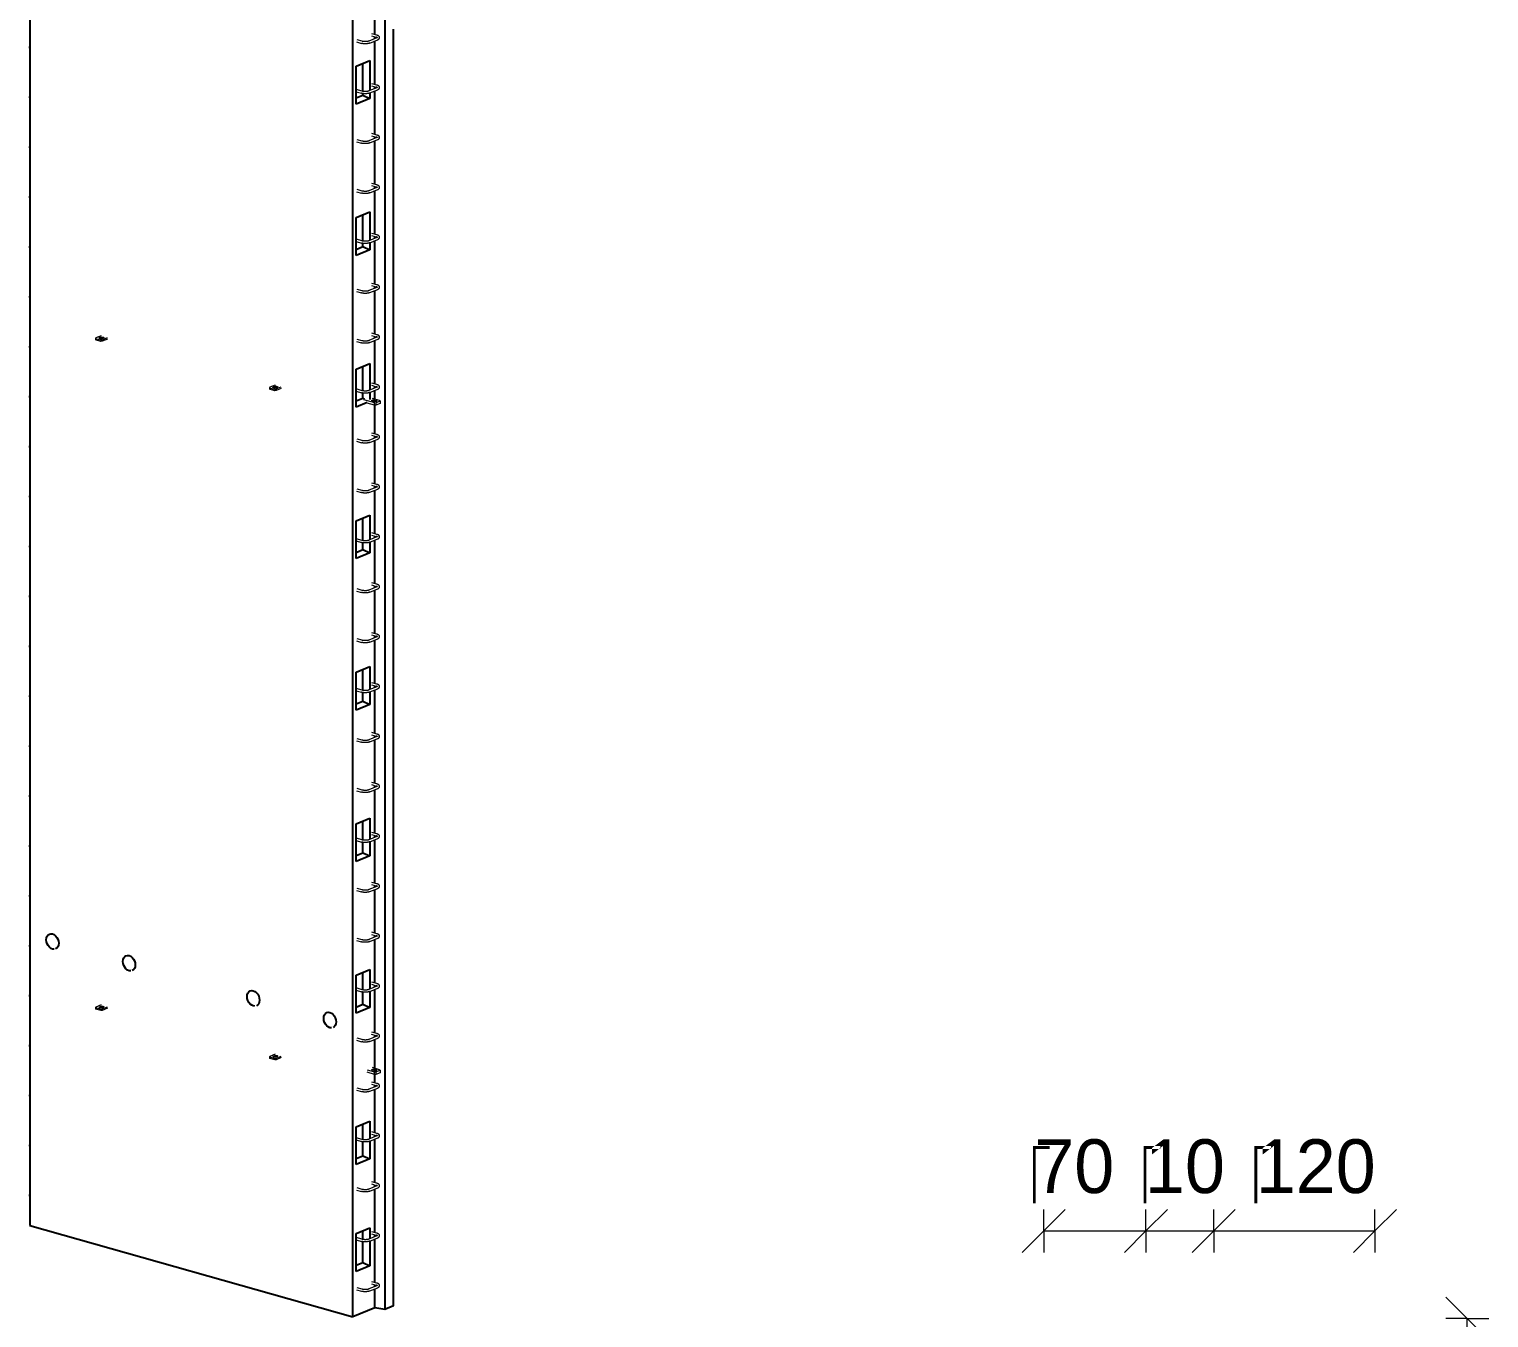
# Model space of a CAD drawing. Header units: millimetres. Extents: x -8857 to 4375, y 1067 to 18539.
# Drawn here: x -1491 to 3940, y 3569 to 8363 of the extents above; entities that cross this region are included whole.
import ezdxf

# ---------------------------------------------------------------- set-up
doc = ezdxf.new("R2010")
doc.units = ezdxf.units.MM
for name, color, linetype, lineweight in [('A-ANNO-DIMS', 211, 'Continuous', 9), ('A-ANNO-DIMS-80', 211, 'Continuous', 9), ('A-GENM', 13, 'Continuous', 18), ('A-WALL', 113, 'Continuous', 25), ('S-RBAR', 171, 'Continuous', 18)]:
    doc.layers.add(name, color=color, linetype=linetype, lineweight=lineweight)
doc.styles.add('Nirmala UI Semilight_3', font='NirmalaS.ttf', dxfattribs={"height": 200})
doc.dimstyles.new('Arrow_Filled_-_2_5_NI_UI_3', dxfattribs={"dimscale": 304.8, "dimtxt": 209.472789, "dimasz": 0.524934, "dimexe": 0.262467, "dimexo": 0.0625, "dimgap": 0.262467, "dimtad": 1, "dimdec": 4, "dimzin": 0, "dimdsep": 46, "dimtxsty": 'Nirmala UI Semilight_3', "dimblk1": 'OBLIQUE', "dimblk2": 'OBLIQUE', "dimsah": 1, "dimcen": 0.09, "dimazin": 0, "dimtfac": 1, "dimtdec": 4, "dimtix": 1, "dimtmove": 2, "dimatfit": 3, "dimfxl": 0.262467, "dimfxlon": 1, "dimtvp": 1, "dimtolj": 1, "dimtzin": 0, "dimarcsym": 2})
doc.dimstyles.new('Arrow_Filled_-_2_5_NI_UI_4', dxfattribs={"dimscale": 304.8, "dimtxt": 209.472789, "dimasz": 0.524934, "dimexe": 0.262467, "dimexo": 0.0625, "dimgap": 0.262467, "dimtad": 1, "dimdec": 4, "dimzin": 0, "dimdsep": 46, "dimtxsty": 'Nirmala UI Semilight_3', "dimblk1": 'OBLIQUE', "dimblk2": 'OBLIQUE', "dimsah": 1, "dimcen": 0.09, "dimazin": 0, "dimtfac": 1, "dimtdec": 4, "dimtix": 1, "dimtmove": 0, "dimatfit": 3, "dimfxl": 0.262467, "dimfxlon": 1, "dimtvp": 1, "dimtolj": 1, "dimtzin": 0, "dimarcsym": 2})

# ---------------------------------------------------------------- blocks, each defined once
blk = doc.blocks.new('Rebar Bar - Part 3166313199-431004-3D Ortho')
at = {"layer": 'S-RBAR'}
for p, q in [((3112, 12055.2), (3093.9, 12060.3)), ((3091.7, 12052.6), (3109.9, 12047.5))]:
    blk.add_line(p, q, dxfattribs=at)
blk = doc.blocks.new('Rebar Bar - Part 2227165887-431004-3D Ortho')
at = {"layer": 'S-RBAR'}
for points in [[(3114.3, 12045.4, 0), (3114.3, 12045.4, 0), (3114.2, 12045.5, 0), (3114.1, 12045.6, 0), (3113.9, 12045.8, 0), (3113.7, 12045.9, 0), (3113.5, 12046, 0), (3113.2, 12046.2, 0), (3112.9, 12046.4, 0), (3112.6, 12046.5, 0), (3112.2, 12046.7, 0), (3111.8, 12046.9, 0), (3111.3, 12047, 0), (3110.9, 12047.2, 0), (3110.4, 12047.3, 0), (3109.9, 12047.5, 0)], [(3115.1, 12038, 0), (3115.7, 12038.3, 0), (3116.3, 12038.5, 0), (3116.9, 12038.8, 0), (3117.4, 12039.1, 0), (3118, 12039.5, 0), (3118.5, 12039.8, 0), (3119, 12040.2, 0), (3119.5, 12040.6, 0), (3119.9, 12041, 0), (3120.4, 12041.5, 0), (3120.8, 12042, 0), (3121.1, 12042.5, 0), (3121.5, 12043.1, 0), (3121.8, 12043.7, 0), (3122, 12044.4, 0), (3122.1, 12045.1, 0), (3122.2, 12045.9, 0), (3122.2, 12046.6, 0), (3122.1, 12047.3, 0), (3121.9, 12048, 0), (3121.6, 12048.7, 0), (3121.3, 12049.3, 0), (3121, 12049.9, 0), (3120.6, 12050.4, 0), (3120.2, 12050.9, 0), (3119.7, 12051.3, 0), (3119.3, 12051.7, 0), (3118.8, 12052.1, 0), (3118.3, 12052.5, 0), (3117.8, 12052.8, 0), (3117.2, 12053.1, 0), (3116.7, 12053.4, 0), (3116.1, 12053.7, 0), (3115.5, 12054, 0), (3114.9, 12054.2, 0), (3114.2, 12054.5, 0), (3113.6, 12054.7, 0), (3112.9, 12054.9, 0), (3112.2, 12055.1, 0), (3112, 12055.2, 0)], [(3114.4, 12046.8, 0), (3114.3, 12046.8, 0), (3114.3, 12046.7, 0), (3114.2, 12046.6, 0), (3114.1, 12046.5, 0), (3113.9, 12046.4, 0), (3113.7, 12046.2, 0), (3113.5, 12046.1, 0), (3113.2, 12045.9, 0), (3112.9, 12045.8, 0), (3112.6, 12045.6, 0), (3112.2, 12045.4, 0), (3112.1, 12045.4, 0)]]:
    blk.add_polyline3d(points, dxfattribs=at)
blk = doc.blocks.new('Rebar Bar - Part 981547073-431004-3D Ortho')
at = {"layer": 'S-RBAR'}
for p, q in [((3112.1, 12045.4), (3082.7, 12033.3)), ((3085.8, 12025.9), (3115.1, 12038))]:
    blk.add_line(p, q, dxfattribs=at)
blk = doc.blocks.new('Rebar Bar - Part 2227165887-V1-3D Ortho')
at = {"layer": 'S-RBAR'}
for points in [[(3085.8, 12025.9, 0), (3085.2, 12025.6, 0), (3084.5, 12025.4, 0), (3083.9, 12025.2, 0), (3083.2, 12025, 0), (3082.5, 12024.8, 0), (3081.8, 12024.6, 0), (3081.1, 12024.4, 0), (3080.3, 12024.2, 0), (3079.6, 12024.1, 0), (3078.8, 12023.9, 0), (3078, 12023.8, 0), (3077.2, 12023.7, 0), (3076.4, 12023.6, 0), (3075.6, 12023.5, 0), (3074.8, 12023.4, 0), (3073.9, 12023.3, 0), (3073.1, 12023.2, 0), (3072.3, 12023.2, 0), (3071.4, 12023.1, 0), (3070.6, 12023.1, 0), (3069.7, 12023.1, 0), (3068.8, 12023.1, 0), (3068, 12023.1, 0), (3067.1, 12023.1, 0), (3066.3, 12023.1, 0), (3065.4, 12023.2, 0), (3064.6, 12023.2, 0), (3063.8, 12023.3, 0), (3062.9, 12023.4, 0), (3062.1, 12023.5, 0), (3061.3, 12023.6, 0), (3060.5, 12023.7, 0), (3059.7, 12023.8, 0), (3058.9, 12023.9, 0), (3058.1, 12024.1, 0), (3057.4, 12024.2, 0), (3056.6, 12024.4, 0), (3055.9, 12024.6, 0), (3055.2, 12024.8, 0), (3055, 12024.8, 0)], [(3082.7, 12033.3, 0), (3082.3, 12033.1, 0), (3081.9, 12032.9, 0), (3081.4, 12032.8, 0), (3080.9, 12032.6, 0), (3080.4, 12032.5, 0), (3079.8, 12032.3, 0), (3079.2, 12032.2, 0), (3078.6, 12032, 0), (3078, 12031.9, 0), (3077.4, 12031.8, 0), (3076.7, 12031.7, 0), (3076.1, 12031.6, 0), (3075.4, 12031.5, 0), (3074.7, 12031.4, 0), (3074, 12031.3, 0), (3073.3, 12031.3, 0), (3072.5, 12031.2, 0), (3071.8, 12031.2, 0), (3071.1, 12031.1, 0), (3070.3, 12031.1, 0), (3069.6, 12031.1, 0), (3068.8, 12031.1, 0), (3068.1, 12031.1, 0), (3067.4, 12031.1, 0), (3066.6, 12031.1, 0), (3065.9, 12031.2, 0), (3065.2, 12031.2, 0), (3064.4, 12031.3, 0), (3063.7, 12031.3, 0), (3063, 12031.4, 0), (3062.3, 12031.5, 0), (3061.6, 12031.6, 0), (3061, 12031.7, 0), (3060.3, 12031.8, 0), (3059.7, 12031.9, 0), (3059.1, 12032.1, 0), (3058.5, 12032.2, 0), (3057.9, 12032.3, 0), (3057.3, 12032.5, 0), (3057.2, 12032.5, 0)]]:
    blk.add_polyline3d(points, dxfattribs=at)
blk = doc.blocks.new('Rebar Bar - Part 3131074535-431004-3D Ortho')
at = {"layer": 'S-RBAR'}
for p, q in [((3036.9, 12030), (3055, 12024.8)), ((3057.2, 12032.5), (3039.1, 12037.7))]:
    blk.add_line(p, q, dxfattribs=at)
blk = doc.blocks.new('Rebar Bar - Part 3131074535-V3-3D Ortho')
at = {"layer": 'S-RBAR'}
for p, q in [((3057.2, 11475.3), (3034.9, 11481.7)), ((3034.9, 11473.4), (3055, 11467.6))]:
    blk.add_line(p, q, dxfattribs=at)
blk = doc.blocks.new('Rebar Bar - Part 3166313199-V5-3D Ortho')
at = {"layer": 'S-RBAR'}
for p, q in [((3091.5, 4623.8), (3109.9, 4618.6)), ((3112, 4626.3), (3093.9, 4631.4))]:
    blk.add_line(p, q, dxfattribs=at)
blk = doc.blocks.new('Rebar Bar - Part 2227165887-V6-3D Ortho')
at = {"layer": 'S-RBAR'}
blk.add_polyline3d([(1820.3, 12386, 0), (1819.9, 12385.5, 0), (1819.5, 12385, 0), (1819.2, 12384.4, 0), (1818.9, 12383.8, 0), (1818.7, 12383.1, 0), (1818.5, 12382.4, 0), (1818.4, 12381.6, 0), (1818.5, 12380.9, 0), (1818.6, 12380.2, 0), (1818.7, 12379.5, 0), (1819, 12378.8, 0), (1819.3, 12378.2, 0), (1819.7, 12377.6, 0), (1820, 12377.1, 0)], dxfattribs=at)
blk = doc.blocks.new('Rebar Bar - Part 2227165887-V8-3D Ortho')
at = {"layer": 'S-RBAR'}
blk.add_line((1819.7, 5134.4), (1820, 5133.9), dxfattribs=at)
blk.add_polyline3d([(1820.3, 5142.8, 0), (1819.9, 5142.3, 0), (1819.5, 5141.8, 0), (1819.2, 5141.2, 0), (1818.9, 5140.6, 0), (1818.7, 5139.9, 0), (1818.5, 5139.2, 0), (1818.4, 5138.4, 0), (1818.5, 5137.7, 0), (1818.6, 5137, 0), (1818.7, 5136.3, 0), (1819, 5135.6, 0), (1819.3, 5135, 0), (1819.7, 5134.4, 0)], dxfattribs=at)
blk = doc.blocks.new('RR spread anchor face based - RR-SA-1_4-160-V9-3D Ortho')
at = {"layer": 'A-GENM'}
for p, q in [((2086.5, 4732.5), (2066.9, 4724.4)), ((2079.8, 4725.4), (2083.6, 4727)), ((2090.1, 4717.8), (2109.6, 4725.9)), ((2066.9, 4724.4), (2065.7, 4722.5)), ((2065.7, 4722.5), (2084.9, 4717.1)), ((2065.7, 4722.5), (2065.7, 4716.9)), ((2084.9, 4711.4), (2065.7, 4716.9)), ((2084.9, 4717.1), (2090.1, 4717.8)), ((2084.9, 4717.1), (2084.9, 4711.4)), ((2090.1, 4712.2), (2084.9, 4711.4)), ((2109.2, 4720.1), (2090.1, 4712.2)), ((2090.1, 4717.8), (2090.1, 4712.2)), ((2094.4, 4723.9), (2090.6, 4722.4))]:
    blk.add_line(p, q, dxfattribs=at)
for points in [[(2090.6, 4722.4, 0), (2089.3, 4721.9, 0), (2087.6, 4721.6, 0), (2085.9, 4721.5, 0), (2084, 4721.5, 0), (2082.3, 4721.7, 0), (2080.7, 4722, 0), (2079.5, 4722.5, 0), (2078.6, 4723, 0), (2078.2, 4723.7, 0), (2078.3, 4724.3, 0), (2078.8, 4724.9, 0), (2079.8, 4725.4, 0)], [(2083.6, 4727, 0), (2085, 4727.4, 0), (2086.6, 4727.7, 0), (2088.4, 4727.8, 0), (2090.2, 4727.8, 0), (2091.9, 4727.6, 0), (2093.5, 4727.3, 0), (2094.7, 4726.8, 0), (2095.6, 4726.3, 0), (2096, 4725.7, 0), (2095.9, 4725.1, 0), (2095.4, 4724.5, 0), (2094.4, 4723.9, 0)], [(2090.1, 4722.2, 0), (2088.4, 4722.2, 0), (2086.6, 4722.1, 0), (2085, 4721.8, 0), (2084, 4721.5, 0)]]:
    blk.add_polyline3d(points, dxfattribs=at)
blk = doc.blocks.new('RR spread anchor face based - RR-SA-1_4-160-1726851-3D Ortho')
at = {"layer": 'A-GENM'}
for p, q in [((2066.9, 11484.6), (2065.7, 11482.8)), ((2065.7, 11482.8), (2084.9, 11477.3)), ((2065.7, 11482.8), (2065.7, 11477.1)), ((2084.9, 11471.7), (2065.7, 11477.1)), ((2086.5, 11492.7), (2066.9, 11484.6)), ((2079.8, 11485.7), (2083.6, 11487.3)), ((2084.9, 11477.3), (2090.1, 11478.1)), ((2084.9, 11477.3), (2084.9, 11471.7)), ((2090.1, 11472.5), (2084.9, 11471.7)), ((2090.1, 11478.1), (2109.2, 11486)), ((2109.2, 11480.4), (2090.1, 11472.5)), ((2090.1, 11478.1), (2090.1, 11472.5)), ((2094.4, 11484.2), (2090.6, 11482.6))]:
    blk.add_line(p, q, dxfattribs=at)
for points in [[(2090.6, 11482.6, 0), (2089.3, 11482.2, 0), (2087.6, 11481.9, 0), (2085.9, 11481.8, 0), (2084, 11481.8, 0), (2082.3, 11482, 0), (2080.7, 11482.3, 0), (2079.5, 11482.8, 0), (2078.6, 11483.3, 0), (2078.2, 11483.9, 0), (2078.3, 11484.5, 0), (2078.8, 11485.1, 0), (2079.8, 11485.7, 0)], [(2083.6, 11487.3, 0), (2085, 11487.7, 0), (2086.6, 11488, 0), (2088.4, 11488.1, 0), (2090.2, 11488.1, 0), (2091.9, 11487.9, 0), (2093.5, 11487.6, 0), (2094.7, 11487.1, 0), (2095.6, 11486.6, 0), (2096, 11485.9, 0), (2095.9, 11485.3, 0), (2095.4, 11484.7, 0), (2094.4, 11484.2, 0)], [(2090.1, 11482.5, 0), (2088.4, 11482.5, 0), (2086.6, 11482.3, 0), (2085, 11482, 0), (2084, 11481.8, 0)]]:
    blk.add_polyline3d(points, dxfattribs=at)
blk = doc.blocks.new('RR spread anchor face based - RR-SA-1_4-160-V10-3D Ortho')
at = {"layer": 'A-GENM'}
for p, q in [((2714.1, 11301.3), (2712.8, 11299.4)), ((2712.8, 11299.4), (2732, 11294)), ((2712.8, 11299.4), (2712.8, 11293.8)), ((2733.2, 11309.2), (2714.1, 11301.3)), ((2726.9, 11302.3), (2730.7, 11303.9)), ((2737.2, 11294.7), (2756.3, 11302.7)), ((2756.3, 11297), (2737.2, 11289.1)), ((2741.5, 11300.8), (2737.7, 11299.3)), ((2732, 11288.3), (2712.8, 11293.8)), ((2732, 11294), (2737.2, 11294.7)), ((2732, 11294), (2732, 11288.3)), ((2737.2, 11289.1), (2732, 11288.3)), ((2737.2, 11294.7), (2737.2, 11289.1))]:
    blk.add_line(p, q, dxfattribs=at)
for points in [[(2737.7, 11299.3, 0), (2736.4, 11298.8, 0), (2734.7, 11298.5, 0), (2733, 11298.4, 0), (2731.1, 11298.4, 0), (2729.4, 11298.6, 0), (2727.8, 11298.9, 0), (2726.6, 11299.4, 0), (2725.7, 11300, 0), (2725.3, 11300.6, 0), (2725.4, 11301.2, 0), (2725.9, 11301.8, 0), (2726.9, 11302.3, 0)], [(2730.7, 11303.9, 0), (2732.1, 11304.3, 0), (2733.7, 11304.6, 0), (2735.5, 11304.8, 0), (2737.3, 11304.7, 0), (2739, 11304.6, 0), (2740.6, 11304.2, 0), (2741.8, 11303.8, 0), (2742.7, 11303.2, 0), (2743.1, 11302.6, 0), (2743, 11302, 0), (2742.5, 11301.4, 0), (2741.5, 11300.8, 0)], [(2737.2, 11299.1, 0), (2735.5, 11299.1, 0), (2733.7, 11299, 0), (2732.1, 11298.7, 0), (2731.1, 11298.4, 0)]]:
    blk.add_polyline3d(points, dxfattribs=at)
blk = doc.blocks.new('RR spread anchor face based - RR-SA-2_5-200-V12-3D Ortho')
at = {"layer": 'A-GENM'}
for p, q in [((3061.9, 6985.4), (3103.3, 6973.6)), ((3103.3, 6964.2), (3076.3, 6971.9)), ((3122.4, 6981.6), (3095.4, 6989.2)), ((3100.3, 6978), (3095.7, 6979.4)), ((3103.3, 6973.6), (3108.7, 6973.2)), ((3103.3, 6964.2), (3103.3, 6973.6)), ((3108.7, 6963.8), (3103.3, 6964.2)), ((3104.6, 6983), (3109.2, 6981.7)), ((3108.7, 6973.2), (3124.6, 6979.8)), ((3108.7, 6973.2), (3108.7, 6963.8)), ((3124.6, 6970.4), (3108.7, 6963.8)), ((3124.6, 6979.8), (3122.4, 6981.6)), ((3124.6, 6979.8), (3124.6, 6970.4))]:
    blk.add_line(p, q, dxfattribs=at)
for points in [[(3095.7, 6979.4, 0), (3094.4, 6979.8, 0), (3093.6, 6980.4, 0), (3093.1, 6981, 0), (3093.2, 6981.6, 0), (3093.8, 6982.2, 0), (3094.7, 6982.7, 0), (3096.1, 6983.2, 0), (3097.7, 6983.4, 0), (3099.5, 6983.6, 0), (3101.3, 6983.6, 0), (3103, 6983.4, 0), (3104.6, 6983, 0)], [(3109.2, 6981.7, 0), (3110.4, 6981.3, 0), (3111.3, 6980.7, 0), (3111.7, 6980.1, 0), (3111.6, 6979.5, 0), (3111.1, 6978.9, 0), (3110.1, 6978.4, 0), (3108.8, 6977.9, 0), (3107.2, 6977.6, 0), (3105.4, 6977.5, 0), (3103.6, 6977.5, 0), (3101.8, 6977.7, 0), (3100.3, 6978, 0)]]:
    blk.add_polyline3d(points, dxfattribs=at)
blk = doc.blocks.new('RR spread anchor face based - RR-SA-2_5-200-1726821-3D Ortho')
at = {"layer": 'A-GENM'}
for p, q in [((3076.3, 11251.7), (3103.3, 11244)), ((3122.4, 11251.9), (3095.4, 11259.6)), ((3100.3, 11248.4), (3095.7, 11249.7)), ((3103.3, 11244), (3108.7, 11243.6)), ((3103.3, 11234.6), (3103.3, 11244)), ((3104.6, 11253.4), (3109.2, 11252.1)), ((3108.7, 11243.6), (3124.6, 11250.2)), ((3108.7, 11243.6), (3108.7, 11234.2)), ((3124.6, 11250.2), (3122.4, 11251.9)), ((3124.6, 11250.2), (3124.6, 11240.8)), ((3103.3, 11234.6), (3076.3, 11242.3)), ((3108.7, 11234.2), (3103.3, 11234.6)), ((3124.6, 11240.8), (3108.7, 11234.2))]:
    blk.add_line(p, q, dxfattribs=at)
for points in [[(3095.7, 11249.7, 0), (3094.4, 11250.2, 0), (3093.6, 11250.7, 0), (3093.1, 11251.4, 0), (3093.2, 11252, 0), (3093.8, 11252.6, 0), (3094.7, 11253.1, 0), (3096.1, 11253.5, 0), (3097.7, 11253.8, 0), (3099.5, 11254, 0), (3101.3, 11253.9, 0), (3103, 11253.8, 0), (3104.6, 11253.4, 0)], [(3109.2, 11252.1, 0), (3110.4, 11251.7, 0), (3111.3, 11251.1, 0), (3111.7, 11250.5, 0), (3111.6, 11249.9, 0), (3111.1, 11249.3, 0), (3110.1, 11248.7, 0), (3108.8, 11248.3, 0), (3107.2, 11248, 0), (3105.4, 11247.9, 0), (3103.6, 11247.9, 0), (3101.8, 11248.1, 0), (3100.3, 11248.4, 0)]]:
    blk.add_polyline3d(points, dxfattribs=at)
blk = doc.blocks.new('DIMBLOCK35-TOP NOTCH DETAIL')
at = {"layer": 'A-ANNO-DIMS-80'}
for p, q in [((2284.4, 3891.8), (2364.4, 3971.8)), ((2284.4, 3891.8), (2284.4, 3971.8)), ((2664.4, 3891.8), (2744.4, 3971.8)), ((2664.4, 3891.8), (2664.4, 3971.8)), ((2284.4, 3891.8), (2204.4, 3811.8)), ((2284.4, 3891.8), (2664.4, 3891.8)), ((2284.4, 3891.8), (2284.4, 3811.8)), ((2664.4, 3891.8), (2584.4, 3811.8)), ((2664.4, 3891.8), (2664.4, 3811.8))]:
    blk.add_line(p, q, dxfattribs=at)
at = {"layer": 'A-ANNO-DIMS-80', "color": 0, "insert": (2249.2, 4232.7), "char_height": 200, "width": 356.485, "attachment_point": 1, "line_spacing_factor": 1.142579, "style": 'Nirmala UI Semilight_3'}
blk.add_mtext('\u202a70', dxfattribs=at)
blk = doc.blocks.new('_Oblique')
at = {"color": 0, "linetype": 'ByBlock', "lineweight": -2}
blk.add_line((-0.5, -0.5), (0.5, 0.5), dxfattribs=at)
blk = doc.blocks.new('DIMBLOCK36-TOP NOTCH DETAIL')
at = {"layer": 'A-ANNO-DIMS-80'}
for p, q in [((2664.4, 3891.8), (2744.4, 3971.8)), ((2664.4, 3891.8), (2664.4, 3971.8)), ((2916.8, 3891.8), (2996.8, 3971.8)), ((2916.8, 3891.8), (2916.8, 3971.8)), ((2664.4, 3891.8), (2584.4, 3811.8)), ((2664.4, 3891.8), (2916.8, 3891.8)), ((2664.4, 3891.8), (2664.4, 3811.8)), ((2916.8, 3891.8), (2836.8, 3811.8)), ((2916.8, 3891.8), (2916.8, 3811.8))]:
    blk.add_line(p, q, dxfattribs=at)
at = {"layer": 'A-ANNO-DIMS-80', "color": 0, "insert": (2661.1, 4232.7), "char_height": 200, "width": 310.781, "attachment_point": 1, "line_spacing_factor": 1.142579, "style": 'Nirmala UI Semilight_3'}
blk.add_mtext('\u202a10', dxfattribs=at)
blk = doc.blocks.new('DIMBLOCK37-TOP NOTCH DETAIL')
at = {"layer": 'A-ANNO-DIMS-80'}
for p, q in [((2916.8, 3891.8), (2996.8, 3971.8)), ((2916.8, 3891.8), (2916.8, 3971.8)), ((3516.8, 3891.8), (3596.8, 3971.8)), ((3516.8, 3891.8), (3516.8, 3971.8)), ((2916.8, 3891.8), (2836.8, 3811.8)), ((2916.8, 3891.8), (3516.8, 3891.8)), ((2916.8, 3891.8), (2916.8, 3811.8)), ((3516.8, 3891.8), (3436.8, 3811.8)), ((3516.8, 3891.8), (3516.8, 3811.8))]:
    blk.add_line(p, q, dxfattribs=at)
at = {"layer": 'A-ANNO-DIMS-80', "color": 0, "insert": (3073.3, 4232.7), "char_height": 200, "width": 493.594, "attachment_point": 1, "line_spacing_factor": 1.142579, "style": 'Nirmala UI Semilight_3'}
blk.add_mtext('\u202a120', dxfattribs=at)
blk = doc.blocks.new('DIMBLOCK38-TOP NOTCH DETAIL')
at = {"layer": 'A-ANNO-DIMS-80'}
for p, q in [((3860.4, 3565.5), (3780.4, 3645.5)), ((3860.4, 3565.5), (3780.4, 3565.5)), ((3860.4, 3205), (3860.4, 3565.5)), ((3860.4, 3565.5), (3940.4, 3485.5)), ((3860.4, 3565.5), (3940.4, 3565.5)), ((3860.4, 3205), (3780.4, 3285)), ((3860.4, 3205), (3780.4, 3205)), ((3860.4, 3205), (3940.4, 3125)), ((3860.4, 3205), (3940.4, 3205))]:
    blk.add_line(p, q, dxfattribs=at)
at = {"layer": 'A-ANNO-DIMS-80', "color": 0, "insert": (3519.5, 3231), "char_height": 200, "width": 370.196, "attachment_point": 1, "rotation": 90, "line_spacing_factor": 1.142579, "style": 'Nirmala UI Semilight_3'}
blk.add_mtext('\u202a40', dxfattribs=at)

msp = doc.modelspace()

# ---------------------------------------------------------------- linework, layer by layer
at = {"layer": 'A-WALL'}
for p, q in [((-166.90307, 12107.7567), (-166.90307, 3599.87932)), ((-1488.74923, 11767.42575), (-1488.74923, 3912.19774)), ((-286.98232, 3571.68915), (-286.98232, 11494.2845)), ((-204.09366, 8342.65787), (-204.09366, 8504.69195)), ((-204.09366, 8327.97608), (-204.09366, 8334.42734)), ((-204.09366, 8156.93465), (-204.09366, 8319.408)), ((-135.02447, 3613.06477), (-135.02447, 8362.99779)), ((-274.23022, 8225.52498), (-223.22181, 8246.62279)), ((-274.23022, 8084.5883), (-274.23022, 8225.52498)), ((-248.85695, 8131.80234), (-248.85695, 8236.01973)), ((-223.22181, 8246.62279), (-223.22181, 8134.3764)), ((-204.09366, 8142.25286), (-204.09366, 8148.70412)), ((-274.30228, 8107.37698), (-248.85695, 8117.90153)), ((-223.22181, 8105.68611), (-274.23022, 8084.5883)), ((-248.85695, 8117.90153), (-248.85695, 8123.75618)), ((-248.85695, 8117.90153), (-223.22181, 8105.68611)), ((-223.22181, 8125.73257), (-223.22181, 8105.68611)), ((-204.09366, 7971.21143), (-204.09366, 8133.68478)), ((-204.09366, 7956.52964), (-204.09366, 7962.9809)), ((-204.09366, 7785.48821), (-204.09366, 7947.96156)), ((-204.09366, 7770.80642), (-204.09366, 7777.25768)), ((-204.09366, 7599.76499), (-204.09366, 7762.23833)), ((-274.23022, 7661.77827), (-223.22181, 7682.87608)), ((-274.23022, 7520.8416), (-274.23022, 7661.77827)), ((-248.85695, 7574.63267), (-248.85695, 7672.27302)), ((-223.22181, 7682.87608), (-223.22181, 7577.20674)), ((-274.23022, 7543.66008), (-248.85695, 7554.15483)), ((-248.85695, 7554.15483), (-248.85695, 7566.58651)), ((-248.85695, 7554.15483), (-223.22181, 7541.93941)), ((-223.22181, 7568.5629), (-223.22181, 7541.93941)), ((-204.09366, 7585.52919), (-204.09366, 7591.53446)), ((-204.09366, 7414.04177), (-204.09366, 7576.51511)), ((-223.22181, 7541.93941), (-274.23022, 7520.8416)), ((-204.09366, 7399.35998), (-204.09366, 7405.81124)), ((-204.09366, 7228.31855), (-204.09366, 7390.79189)), ((-204.09366, 7213.63676), (-204.09366, 7220.08802)), ((-204.09366, 7042.59533), (-204.09366, 7205.06867)), ((-274.23022, 7098.03157), (-223.22181, 7119.12938)), ((-223.22181, 7119.12938), (-223.22181, 7020.03708)), ((-274.23022, 6957.09489), (-274.23022, 7098.03157)), ((-248.85695, 7017.46301), (-248.85695, 7108.52632)), ((-248.85695, 6990.40812), (-248.85695, 7009.41685)), ((-223.22181, 7011.39324), (-223.22181, 6985.23953)), ((-204.09366, 7027.91354), (-204.09366, 7034.3648)), ((-204.09366, 6986.48549), (-204.09366, 7019.34545)), ((-274.23022, 6979.91337), (-248.85695, 6990.40812)), ((-232.78589, 6974.23686), (-274.23022, 6957.09489)), ((-248.85695, 6990.40812), (-242.44816, 6987.35426)), ((-204.09366, 6856.87211), (-204.09366, 6964.11108)), ((-204.09366, 6842.19032), (-204.09366, 6848.64158)), ((-204.09366, 6671.14889), (-204.09366, 6833.62223)), ((-204.09366, 6656.4671), (-204.09366, 6662.91836)), ((-204.09366, 6485.42567), (-204.09366, 6647.89901)), ((-274.23022, 6534.28486), (-223.22181, 6555.38267)), ((-274.23022, 6393.34818), (-274.23022, 6534.28486)), ((-248.85695, 6460.29335), (-248.85695, 6544.77961)), ((-223.22181, 6555.38267), (-223.22181, 6462.86741)), ((-204.09366, 6470.74388), (-204.09366, 6477.19514)), ((-274.23022, 6416.16667), (-248.85695, 6426.66141)), ((-223.22181, 6414.44599), (-274.23022, 6393.34818)), ((-248.85695, 6426.66141), (-248.85695, 6452.24719)), ((-248.85695, 6426.66141), (-223.22181, 6414.44599)), ((-223.22181, 6454.22358), (-223.22181, 6414.44599)), ((-204.09366, 6299.70245), (-204.09366, 6462.10804)), ((-204.09366, 6285.02066), (-204.09366, 6291.47192)), ((-204.09366, 6113.97923), (-204.09366, 6276.45257)), ((-204.09366, 6099.29744), (-204.09366, 6105.7487)), ((-204.09366, 5928.25601), (-204.09366, 6090.72935)), ((-274.23022, 5970.53815), (-223.22181, 5991.63596)), ((-248.85695, 5903.12369), (-248.85695, 5981.0329)), ((-223.22181, 5991.63596), (-223.22181, 5905.69775)), ((-274.23022, 5829.60148), (-274.23022, 5970.53815)), ((-204.09366, 5913.57422), (-204.09366, 5920.02548)), ((-248.85695, 5862.91471), (-248.85695, 5895.07753)), ((-223.22181, 5897.05392), (-223.22181, 5850.69929)), ((-204.09366, 5742.53279), (-204.09366, 5905.00613)), ((-274.23022, 5852.41996), (-248.85695, 5862.91471)), ((-223.22181, 5850.69929), (-274.23022, 5829.60148)), ((-248.85695, 5862.91471), (-223.22181, 5850.69929)), ((-204.09366, 5727.85099), (-204.09366, 5734.30226)), ((-204.09366, 5556.80957), (-204.09366, 5719.28291)), ((-204.09366, 5542.12777), (-204.09366, 5548.57904)), ((-204.09366, 5371.08634), (-204.09366, 5533.55969)), ((-274.23022, 5406.79145), (-223.22181, 5427.88926)), ((-274.23022, 5265.85477), (-274.23022, 5406.79145)), ((-248.85695, 5345.95403), (-248.85695, 5417.2862)), ((-223.22181, 5427.88926), (-223.22181, 5348.52809)), ((-248.85695, 5299.168), (-248.85695, 5337.90787)), ((-223.22181, 5339.88426), (-223.22181, 5286.95258)), ((-204.09366, 5356.40455), (-204.09366, 5362.85582)), ((-204.09366, 5185.4931), (-204.09366, 5347.83647)), ((-274.23022, 5288.67325), (-248.85695, 5299.168)), ((-223.22181, 5286.95258), (-274.23022, 5265.85477)), ((-248.85695, 5299.168), (-223.22181, 5286.95258)), ((-204.09366, 5170.68133), (-204.09366, 5177.1326)), ((-204.09366, 4999.6399), (-204.09366, 5162.11325)), ((-204.09366, 4984.95811), (-204.09366, 4991.40938)), ((-204.09366, 4813.91668), (-204.09366, 4976.39003)), ((-1398.02772, 4939.78035), (-1404.00926, 4940.5147)), ((-1112.99326, 4859.0187), (-1118.9748, 4859.75305)), ((-274.23022, 4843.04474), (-223.22181, 4864.14255)), ((-274.23022, 4702.10807), (-274.23022, 4843.04474)), ((-248.85695, 4788.78437), (-248.85695, 4853.53949)), ((-223.22181, 4864.14255), (-223.22181, 4791.35843)), ((-248.85695, 4735.4213), (-248.85695, 4780.73821)), ((-223.22181, 4782.7146), (-223.22181, 4723.20587)), ((-204.09366, 4799.23489), (-204.09366, 4805.68616)), ((-204.09366, 4628.19346), (-204.09366, 4790.66681)), ((-650.77521, 4728.05386), (-656.75675, 4728.78821)), ((-274.23022, 4724.92655), (-248.85695, 4735.4213)), ((-248.85695, 4735.4213), (-223.22181, 4723.20587)), ((-223.22181, 4723.20587), (-274.23022, 4702.10807)), ((-365.74075, 4647.2922), (-371.72229, 4648.02655)), ((-204.09366, 4613.51167), (-204.09366, 4619.96294)), ((-204.09366, 4496.6042), (-204.09366, 4604.94359)), ((-204.09366, 4442.47024), (-204.09366, 4474.2298)), ((-204.09366, 4427.78845), (-204.09366, 4434.23972)), ((-204.09366, 4256.74702), (-204.09366, 4419.22037)), ((-274.23022, 4279.29804), (-223.22181, 4300.39584)), ((-223.22181, 4300.39584), (-223.22181, 4234.18877)), ((-274.23022, 4138.36136), (-274.23022, 4279.29804)), ((-248.85695, 4231.61471), (-248.85695, 4289.79278)), ((-204.09366, 4242.06523), (-204.09366, 4248.51649)), ((-248.85695, 4171.67459), (-248.85695, 4223.56855)), ((-223.22181, 4225.54494), (-223.22181, 4159.45917)), ((-204.09366, 4071.0238), (-204.09366, 4233.49715)), ((-274.23022, 4161.17984), (-248.85695, 4171.67459)), ((-223.22181, 4159.45917), (-274.23022, 4138.36136)), ((-248.85695, 4171.67459), (-223.22181, 4159.45917)), ((-204.09366, 4056.34201), (-204.09366, 4062.79327)), ((-204.09366, 3885.30058), (-204.09366, 4047.77393)), ((-1488.74923, 3912.19774), (-286.98232, 3571.68915)), ((-274.23022, 3882.3264), (-223.22181, 3903.42421)), ((-274.23022, 3741.38972), (-274.23022, 3882.3264)), ((-248.85695, 3860.16827), (-248.85695, 3892.82115)), ((-223.22181, 3903.42421), (-223.22181, 3862.74233)), ((-204.09366, 3870.61879), (-204.09366, 3877.07005)), ((-204.09366, 3699.57736), (-204.09366, 3862.05071)), ((-248.85695, 3774.70295), (-248.85695, 3852.12211)), ((-223.22181, 3854.0985), (-223.22181, 3762.48753)), ((-274.23022, 3764.2082), (-248.85695, 3774.70295)), ((-223.22181, 3762.48753), (-274.23022, 3741.38972)), ((-248.85695, 3774.70295), (-223.22181, 3762.48753)), ((-204.09366, 3684.89557), (-204.09366, 3691.34683)), ((-204.09366, 3605.97308), (-204.09366, 3676.32749)), ((-204.09366, 3605.97308), (-286.98232, 3571.68915)), ((-166.90307, 3599.87932), (-204.09366, 3605.97308)), ((-135.02447, 3613.06477), (-166.90307, 3599.87932))]:
    msp.add_line(p, q, dxfattribs=at)
for points in [[(-1404.00926, 4940.5147, 0), (-1409.9908, 4943.16997, 0), (-1415.56471, 4947.56521, 0), (-1420.35113, 4953.40089, 0), (-1424.02389, 4960.27931, 0), (-1426.33268, 4967.73173, 0), (-1427.12016, 4975.25028, 0), (-1426.33268, 4982.32257, 0), (-1424.02389, 4988.46665, 0), (-1420.35113, 4993.2638, 0), (-1415.56471, 4996.38711, 0), (-1409.9908, 4997.62372, 0), (-1404.00926, 4996.88937, 0)], [(-1404.00926, 4996.88937, 0), (-1398.02772, 4994.2341, 0), (-1392.45381, 4989.83886, 0), (-1387.66738, 4984.00319, 0), (-1383.99463, 4977.12476, 0), (-1381.68584, 4969.67234, 0), (-1380.89836, 4962.1538, 0), (-1381.68584, 4955.0815, 0), (-1383.99463, 4948.93743, 0), (-1387.66738, 4944.14027, 0), (-1392.45381, 4941.01697, 0)], [(-1118.9748, 4859.75305, 0), (-1124.95634, 4862.40832, 0), (-1130.53025, 4866.80356, 0), (-1135.31667, 4872.63923, 0), (-1138.98943, 4879.51766, 0), (-1141.29822, 4886.97008, 0), (-1142.0857, 4894.48863, 0), (-1141.29822, 4901.56092, 0), (-1138.98943, 4907.705, 0), (-1135.31667, 4912.50215, 0), (-1130.53025, 4915.62545, 0), (-1124.95634, 4916.86207, 0), (-1118.9748, 4916.12772, 0)], [(-1118.9748, 4916.12772, 0), (-1112.99326, 4913.47245, 0), (-1107.41935, 4909.07721, 0), (-1102.63292, 4903.24153, 0), (-1098.96017, 4896.36311, 0), (-1096.65138, 4888.91069, 0), (-1095.8639, 4881.39214, 0), (-1096.65138, 4874.31985, 0), (-1098.96017, 4868.17577, 0), (-1102.63292, 4863.37862, 0), (-1107.41935, 4860.25531, 0)], [(-656.75675, 4728.78821, 0), (-662.7383, 4731.44348, 0), (-668.31221, 4735.83871, 0), (-673.09863, 4741.67439, 0), (-676.77138, 4748.55282, 0), (-679.08017, 4756.00524, 0), (-679.86766, 4763.52378, 0), (-679.08017, 4770.59608, 0), (-676.77138, 4776.74015, 0), (-673.09863, 4781.5373, 0), (-668.31221, 4784.66061, 0), (-662.7383, 4785.89723, 0), (-656.75675, 4785.16288, 0)], [(-656.75675, 4785.16288, 0), (-650.77521, 4782.50761, 0), (-645.2013, 4778.11237, 0), (-640.41488, 4772.27669, 0), (-636.74213, 4765.39826, 0), (-634.43334, 4757.94584, 0), (-633.64585, 4750.4273, 0), (-634.43334, 4743.35501, 0), (-636.74213, 4737.21093, 0), (-640.41488, 4732.41378, 0), (-645.2013, 4729.29047, 0)], [(-371.72229, 4648.02655, 0), (-377.70384, 4650.68182, 0), (-383.27775, 4655.07706, 0), (-388.06417, 4660.91274, 0), (-391.73692, 4667.79116, 0), (-394.04571, 4675.24358, 0), (-394.8332, 4682.76213, 0), (-394.04571, 4689.83442, 0), (-391.73692, 4695.9785, 0), (-388.06417, 4700.77565, 0), (-383.27775, 4703.89896, 0), (-377.70384, 4705.13557, 0), (-371.72229, 4704.40122, 0)], [(-371.72229, 4704.40122, 0), (-365.74075, 4701.74595, 0), (-360.16684, 4697.35071, 0), (-355.38042, 4691.51504, 0), (-351.70767, 4684.63661, 0), (-349.39888, 4677.18419, 0), (-348.61139, 4669.66565, 0), (-349.39888, 4662.59335, 0), (-351.70767, 4656.44928, 0), (-355.38042, 4651.65212, 0), (-360.16684, 4648.52882, 0)]]:
    msp.add_polyline3d(points, dxfattribs=at)

# ---------------------------------------------------------------- block references
at = {"layer": 'A-GENM'}
for name, p in [('RR spread anchor face based - RR-SA-1_4-160-1726851-3D Ortho', (-3309.08678, -4270.3813)), ('RR spread anchor face based - RR-SA-1_4-160-V10-3D Ortho', (-3309.08678, -4270.3813)), ('RR spread anchor face based - RR-SA-2_5-200-V12-3D Ortho', (-3309.08678, 0)), ('RR spread anchor face based - RR-SA-1_4-160-V9-3D Ortho', (-3309.08678, 0)), ('RR spread anchor face based - RR-SA-1_4-160-V10-3D Ortho', (-3309.08678, -6760.26258)), ('RR spread anchor face based - RR-SA-2_5-200-1726821-3D Ortho', (-3309.08678, -6760.26258))]:
    msp.add_blockref(name, p, dxfattribs=at)
at = {"layer": 'S-RBAR'}
for name, p in [('Rebar Bar - Part 3131074535-431004-3D Ortho', (-3309.08678, -3714.46441)), ('Rebar Bar - Part 2227165887-V1-3D Ortho', (-3309.08678, -3714.46441)), ('Rebar Bar - Part 981547073-431004-3D Ortho', (-3309.08678, -3714.46441)), ('Rebar Bar - Part 3166313199-431004-3D Ortho', (-3309.08678, -3714.46441)), ('Rebar Bar - Part 2227165887-431004-3D Ortho', (-3309.08678, -3714.46441)), ('Rebar Bar - Part 2227165887-V6-3D Ortho', (-3309.08678, -4085.91085)), ('Rebar Bar - Part 3166313199-431004-3D Ortho', (-3309.08678, -3900.18763)), ('Rebar Bar - Part 2227165887-431004-3D Ortho', (-3309.08678, -3900.18763)), ('Rebar Bar - Part 2227165887-V6-3D Ortho', (-3309.08678, -4271.63407)), ('Rebar Bar - Part 3131074535-V3-3D Ortho', (-3309.08678, -3343.01797)), ('Rebar Bar - Part 2227165887-V1-3D Ortho', (-3309.08678, -3900.18763)), ('Rebar Bar - Part 981547073-431004-3D Ortho', (-3309.08678, -3900.18763)), ('Rebar Bar - Part 3131074535-431004-3D Ortho', (-3309.08678, -4085.91085)), ('Rebar Bar - Part 2227165887-V1-3D Ortho', (-3309.08678, -4085.91085)), ('Rebar Bar - Part 981547073-431004-3D Ortho', (-3309.08678, -4085.91085)), ('Rebar Bar - Part 3166313199-431004-3D Ortho', (-3309.08678, -4085.91085)), ('Rebar Bar - Part 2227165887-431004-3D Ortho', (-3309.08678, -4085.91085)), ('Rebar Bar - Part 2227165887-V6-3D Ortho', (-3309.08678, -4457.35729)), ('Rebar Bar - Part 981547073-431004-3D Ortho', (-3309.08678, -4271.63407)), ('Rebar Bar - Part 3166313199-431004-3D Ortho', (-3309.08678, -4271.63407)), ('Rebar Bar - Part 2227165887-431004-3D Ortho', (-3309.08678, -4271.63407)), ('Rebar Bar - Part 2227165887-V6-3D Ortho', (-3309.08678, -4643.08051)), ('Rebar Bar - Part 3131074535-431004-3D Ortho', (-3309.08678, -4271.63407)), ('Rebar Bar - Part 2227165887-V1-3D Ortho', (-3309.08678, -4271.63407)), ('Rebar Bar - Part 2227165887-V6-3D Ortho', (-3309.08678, -4828.80373)), ('Rebar Bar - Part 3131074535-V3-3D Ortho', (-3309.08678, -3900.18763)), ('Rebar Bar - Part 2227165887-V1-3D Ortho', (-3309.08678, -4457.35729)), ('Rebar Bar - Part 981547073-431004-3D Ortho', (-3309.08678, -4457.35729)), ('Rebar Bar - Part 3166313199-431004-3D Ortho', (-3309.08678, -4457.35729)), ('Rebar Bar - Part 2227165887-431004-3D Ortho', (-3309.08678, -4457.35729)), ('Rebar Bar - Part 3131074535-431004-3D Ortho', (-3309.08678, -4643.08051)), ('Rebar Bar - Part 2227165887-V1-3D Ortho', (-3309.08678, -4643.08051)), ('Rebar Bar - Part 981547073-431004-3D Ortho', (-3309.08678, -4643.08051)), ('Rebar Bar - Part 3166313199-431004-3D Ortho', (-3309.08678, -4643.08051)), ('Rebar Bar - Part 2227165887-431004-3D Ortho', (-3309.08678, -4643.08051)), ('Rebar Bar - Part 2227165887-V6-3D Ortho', (-3309.08678, -5014.52695)), ('Rebar Bar - Part 3166313199-431004-3D Ortho', (-3309.08678, -4828.80373)), ('Rebar Bar - Part 2227165887-431004-3D Ortho', (-3309.08678, -4828.80373)), ('Rebar Bar - Part 2227165887-V6-3D Ortho', (-3309.08678, -5200.25017)), ('Rebar Bar - Part 3131074535-431004-3D Ortho', (-3309.08678, -4828.80373)), ('Rebar Bar - Part 2227165887-V1-3D Ortho', (-3309.08678, -4828.80373)), ('Rebar Bar - Part 981547073-431004-3D Ortho', (-3309.08678, -4828.80373)), ('Rebar Bar - Part 3131074535-V3-3D Ortho', (-3309.08678, -4457.35729)), ('Rebar Bar - Part 2227165887-V1-3D Ortho', (-3309.08678, -5014.52695)), ('Rebar Bar - Part 981547073-431004-3D Ortho', (-3309.08678, -5014.52695)), ('Rebar Bar - Part 3166313199-431004-3D Ortho', (-3309.08678, -5014.52695)), ('Rebar Bar - Part 2227165887-431004-3D Ortho', (-3309.08678, -5014.52695)), ('Rebar Bar - Part 2227165887-V6-3D Ortho', (-3309.08678, -5385.97339)), ('Rebar Bar - Part 981547073-431004-3D Ortho', (-3309.08678, -5200.25017)), ('Rebar Bar - Part 3166313199-431004-3D Ortho', (-3309.08678, -5200.25017)), ('Rebar Bar - Part 2227165887-431004-3D Ortho', (-3309.08678, -5200.25017)), ('Rebar Bar - Part 2227165887-V6-3D Ortho', (-3309.08678, -5571.69661)), ('Rebar Bar - Part 3131074535-431004-3D Ortho', (-3309.08678, -5200.25017)), ('Rebar Bar - Part 2227165887-V1-3D Ortho', (-3309.08678, -5200.25017)), ('Rebar Bar - Part 2227165887-V6-3D Ortho', (-3309.08678, -5757.41983)), ('Rebar Bar - Part 3131074535-431004-3D Ortho', (-3309.08678, -5385.97339)), ('Rebar Bar - Part 2227165887-V1-3D Ortho', (-3309.08678, -5385.97339)), ('Rebar Bar - Part 981547073-431004-3D Ortho', (-3309.08678, -5385.97339)), ('Rebar Bar - Part 3166313199-431004-3D Ortho', (-3309.08678, -5385.97339)), ('Rebar Bar - Part 2227165887-431004-3D Ortho', (-3309.08678, -5385.97339)), ('Rebar Bar - Part 3131074535-V3-3D Ortho', (-3309.08678, -5014.52695)), ('Rebar Bar - Part 981547073-431004-3D Ortho', (-3309.08678, -5571.69661)), ('Rebar Bar - Part 3166313199-431004-3D Ortho', (-3309.08678, -5571.69661)), ('Rebar Bar - Part 2227165887-431004-3D Ortho', (-3309.08678, -5571.69661)), ('Rebar Bar - Part 2227165887-V6-3D Ortho', (-3309.08678, -5943.14305)), ('Rebar Bar - Part 2227165887-V1-3D Ortho', (-3309.08678, -5571.69661)), ('Rebar Bar - Part 3166313199-431004-3D Ortho', (-3309.08678, -5757.41983)), ('Rebar Bar - Part 2227165887-V6-3D Ortho', (-3309.08678, -6128.86627)), ('Rebar Bar - Part 3131074535-431004-3D Ortho', (-3309.08678, -5757.41983)), ('Rebar Bar - Part 2227165887-V1-3D Ortho', (-3309.08678, -5757.41983)), ('Rebar Bar - Part 981547073-431004-3D Ortho', (-3309.08678, -5757.41983)), ('Rebar Bar - Part 2227165887-431004-3D Ortho', (-3309.08678, -5757.41983)), ('Rebar Bar - Part 3131074535-431004-3D Ortho', (-3309.08678, -5943.14305)), ('Rebar Bar - Part 2227165887-V1-3D Ortho', (-3309.08678, -5943.14305)), ('Rebar Bar - Part 981547073-431004-3D Ortho', (-3309.08678, -5943.14305)), ('Rebar Bar - Part 3166313199-431004-3D Ortho', (-3309.08678, -5943.14305)), ('Rebar Bar - Part 2227165887-431004-3D Ortho', (-3309.08678, -5943.14305)), ('Rebar Bar - Part 2227165887-V6-3D Ortho', (-3309.08678, -6314.58949)), ('Rebar Bar - Part 3166313199-431004-3D Ortho', (-3309.08678, -6128.86627)), ('Rebar Bar - Part 2227165887-431004-3D Ortho', (-3309.08678, -6128.86627)), ('Rebar Bar - Part 2227165887-V6-3D Ortho', (-3309.08678, -6500.31271)), ('Rebar Bar - Part 3131074535-V3-3D Ortho', (-3309.08678, -5571.69661)), ('Rebar Bar - Part 2227165887-V1-3D Ortho', (-3309.08678, -6128.86627)), ('Rebar Bar - Part 981547073-431004-3D Ortho', (-3309.08678, -6128.86627)), ('Rebar Bar - Part 3131074535-431004-3D Ortho', (-3309.08678, -6314.58949)), ('Rebar Bar - Part 2227165887-V1-3D Ortho', (-3309.08678, -6314.58949)), ('Rebar Bar - Part 981547073-431004-3D Ortho', (-3309.08678, -6314.58949)), ('Rebar Bar - Part 3166313199-431004-3D Ortho', (-3309.08678, -6314.58949)), ('Rebar Bar - Part 2227165887-431004-3D Ortho', (-3309.08678, -6314.58949)), ('Rebar Bar - Part 2227165887-V6-3D Ortho', (-3309.08678, -6686.03594)), ('Rebar Bar - Part 981547073-431004-3D Ortho', (-3309.08678, -6500.31271)), ('Rebar Bar - Part 3166313199-431004-3D Ortho', (-3309.08678, -6500.31271)), ('Rebar Bar - Part 2227165887-431004-3D Ortho', (-3309.08678, -6500.31271)), ('Rebar Bar - Part 2227165887-V6-3D Ortho', (-3309.08678, -6871.75916)), ('Rebar Bar - Part 3131074535-431004-3D Ortho', (-3309.08678, -6500.31271)), ('Rebar Bar - Part 2227165887-V1-3D Ortho', (-3309.08678, -6500.31271)), ('Rebar Bar - Part 2227165887-V6-3D Ortho', (-3309.08678, -7057.48238)), ('Rebar Bar - Part 3131074535-V3-3D Ortho', (-3309.08678, -6128.86627)), ('Rebar Bar - Part 2227165887-V1-3D Ortho', (-3309.08678, -6686.03594)), ('Rebar Bar - Part 981547073-431004-3D Ortho', (-3309.08678, -6686.03594)), ('Rebar Bar - Part 3166313199-431004-3D Ortho', (-3309.08678, -6686.03594)), ('Rebar Bar - Part 2227165887-431004-3D Ortho', (-3309.08678, -6686.03594)), ('Rebar Bar - Part 3131074535-431004-3D Ortho', (-3309.08678, -6871.75916)), ('Rebar Bar - Part 2227165887-V1-3D Ortho', (-3309.08678, -6871.75916)), ('Rebar Bar - Part 981547073-431004-3D Ortho', (-3309.08678, -6871.75916)), ('Rebar Bar - Part 3166313199-431004-3D Ortho', (-3309.08678, -6871.75916)), ('Rebar Bar - Part 2227165887-431004-3D Ortho', (-3309.08678, -6871.75916)), ('Rebar Bar - Part 2227165887-V8-3D Ortho', (-3309.08678, 0)), ('Rebar Bar - Part 3166313199-431004-3D Ortho', (-3309.08678, -7057.48238)), ('Rebar Bar - Part 2227165887-431004-3D Ortho', (-3309.08678, -7057.48238)), ('Rebar Bar - Part 2227165887-V6-3D Ortho', (-3309.08678, -7428.92882)), ('Rebar Bar - Part 3131074535-431004-3D Ortho', (-3309.08678, -7057.48238)), ('Rebar Bar - Part 2227165887-V1-3D Ortho', (-3309.08678, -7057.48238)), ('Rebar Bar - Part 981547073-431004-3D Ortho', (-3309.08678, -7057.48238)), ('Rebar Bar - Part 3131074535-V3-3D Ortho', (-3309.08678, -6686.03594)), ('Rebar Bar - Part 2227165887-V1-3D Ortho', (-3309.08678, -7243.2056)), ('Rebar Bar - Part 981547073-431004-3D Ortho', (-3309.08678, -7243.2056)), ('Rebar Bar - Part 3166313199-431004-3D Ortho', (-3309.08678, -7243.2056)), ('Rebar Bar - Part 2227165887-431004-3D Ortho', (-3309.08678, -7243.2056)), ('Rebar Bar - Part 2227165887-V6-3D Ortho', (-3309.08678, -7614.65204)), ('Rebar Bar - Part 981547073-431004-3D Ortho', (-3309.08678, -7428.92882)), ('Rebar Bar - Part 3166313199-V5-3D Ortho', (-3309.08678, 0)), ('Rebar Bar - Part 2227165887-431004-3D Ortho', (-3309.08678, -7428.92882)), ('Rebar Bar - Part 2227165887-V6-3D Ortho', (-3309.08678, -7800.37526)), ('Rebar Bar - Part 3131074535-431004-3D Ortho', (-3309.08678, -7428.92882)), ('Rebar Bar - Part 2227165887-V1-3D Ortho', (-3309.08678, -7428.92882)), ('Rebar Bar - Part 2227165887-V6-3D Ortho', (-3309.08678, -7986.09848)), ('Rebar Bar - Part 3131074535-431004-3D Ortho', (-3309.08678, -7614.65204)), ('Rebar Bar - Part 2227165887-V1-3D Ortho', (-3309.08678, -7614.65204)), ('Rebar Bar - Part 981547073-431004-3D Ortho', (-3309.08678, -7614.65204)), ('Rebar Bar - Part 3166313199-431004-3D Ortho', (-3309.08678, -7614.65204)), ('Rebar Bar - Part 2227165887-431004-3D Ortho', (-3309.08678, -7614.65204)), ('Rebar Bar - Part 3131074535-V3-3D Ortho', (-3309.08678, -7243.2056)), ('Rebar Bar - Part 981547073-431004-3D Ortho', (-3309.08678, -7800.37526)), ('Rebar Bar - Part 3166313199-431004-3D Ortho', (-3309.08678, -7800.37526)), ('Rebar Bar - Part 2227165887-431004-3D Ortho', (-3309.08678, -7800.37526)), ('Rebar Bar - Part 2227165887-V6-3D Ortho', (-3309.08678, -8171.8217)), ('Rebar Bar - Part 2227165887-V1-3D Ortho', (-3309.08678, -7800.37526)), ('Rebar Bar - Part 3166313199-431004-3D Ortho', (-3309.08678, -7986.09848)), ('Rebar Bar - Part 2227165887-V6-3D Ortho', (-3309.08678, -8357.54492)), ('Rebar Bar - Part 3131074535-431004-3D Ortho', (-3309.08678, -7986.09848)), ('Rebar Bar - Part 2227165887-V1-3D Ortho', (-3309.08678, -7986.09848)), ('Rebar Bar - Part 981547073-431004-3D Ortho', (-3309.08678, -7986.09848)), ('Rebar Bar - Part 2227165887-431004-3D Ortho', (-3309.08678, -7986.09848)), ('Rebar Bar - Part 3131074535-V3-3D Ortho', (-3309.08678, -7614.65204)), ('Rebar Bar - Part 2227165887-V1-3D Ortho', (-3309.08678, -8171.8217)), ('Rebar Bar - Part 981547073-431004-3D Ortho', (-3309.08678, -8171.8217)), ('Rebar Bar - Part 3166313199-431004-3D Ortho', (-3309.08678, -8171.8217)), ('Rebar Bar - Part 2227165887-431004-3D Ortho', (-3309.08678, -8171.8217)), ('Rebar Bar - Part 3166313199-431004-3D Ortho', (-3309.08678, -8357.54492)), ('Rebar Bar - Part 2227165887-431004-3D Ortho', (-3309.08678, -8357.54492)), ('Rebar Bar - Part 3131074535-431004-3D Ortho', (-3309.08678, -8357.54492)), ('Rebar Bar - Part 2227165887-V1-3D Ortho', (-3309.08678, -8357.54492)), ('Rebar Bar - Part 981547073-431004-3D Ortho', (-3309.08678, -8357.54492))]:
    msp.add_blockref(name, p, dxfattribs=at)

# ---------------------------------------------------------------- dimensions: what is measured, and where the dimension line sits
at = {"layer": 'A-ANNO-DIMS'}
for base, p1, p2, text, override, picture, middle in [((2664.37821, 3891.80151), (2284.37821, 3811.80151), (2664.37821, 3811.80151), '\u202a70', {"dimpost": '<>', "dimfxl": 380}, 'DIMBLOCK35-TOP NOTCH DETAIL', (2427.434, 4099.40571)), ((3516.75184, 3891.80151), (2916.75184, 3811.80151), (3516.75184, 3811.80151), '\u202a120', {"dimpost": '<>', "dimfxl": 600}, 'DIMBLOCK37-TOP NOTCH DETAIL', (3320.10031, 4099.40571))]:
    dim = msp.add_linear_dim(base=base, p1=p1, p2=p2, text=text, dimstyle='Arrow_Filled_-_2_5_NI_UI_3', override=override, dxfattribs=at)
    dim.commit()
    dim.dimension.update_dxf_attribs({"geometry": picture, "text_midpoint": middle, "dimtype": 160})
dim = msp.add_linear_dim(base=(2916.75184, 3891.80151), p1=(2664.37821, 3811.80151), p2=(2916.75184, 3811.80151), text='\u202a10', dimstyle='Arrow_Filled_-_2_5_NI_UI_4', override={"dimpost": '<>', "dimfxl": 252.373632}, dxfattribs=at)
dim.commit()
dim.dimension.update_dxf_attribs({"geometry": 'DIMBLOCK36-TOP NOTCH DETAIL', "text_midpoint": (2790.56503, 4092.79155)})
dim = msp.add_linear_dim(base=(3860.40734, 3565.45823), p1=(3780.40734, 3205.03133), p2=(3780.40734, 3565.45823), angle=90, text='\u202a40', dimstyle='Arrow_Filled_-_2_5_NI_UI_4', override={"dimpost": '<>', "dimfxl": 360.426899}, dxfattribs=at)
dim.commit()
dim.dimension.update_dxf_attribs({"geometry": 'DIMBLOCK38-TOP NOTCH DETAIL', "text_midpoint": (3659.97517, 3385.24478)})

doc.saveas('drawing.dxf')
